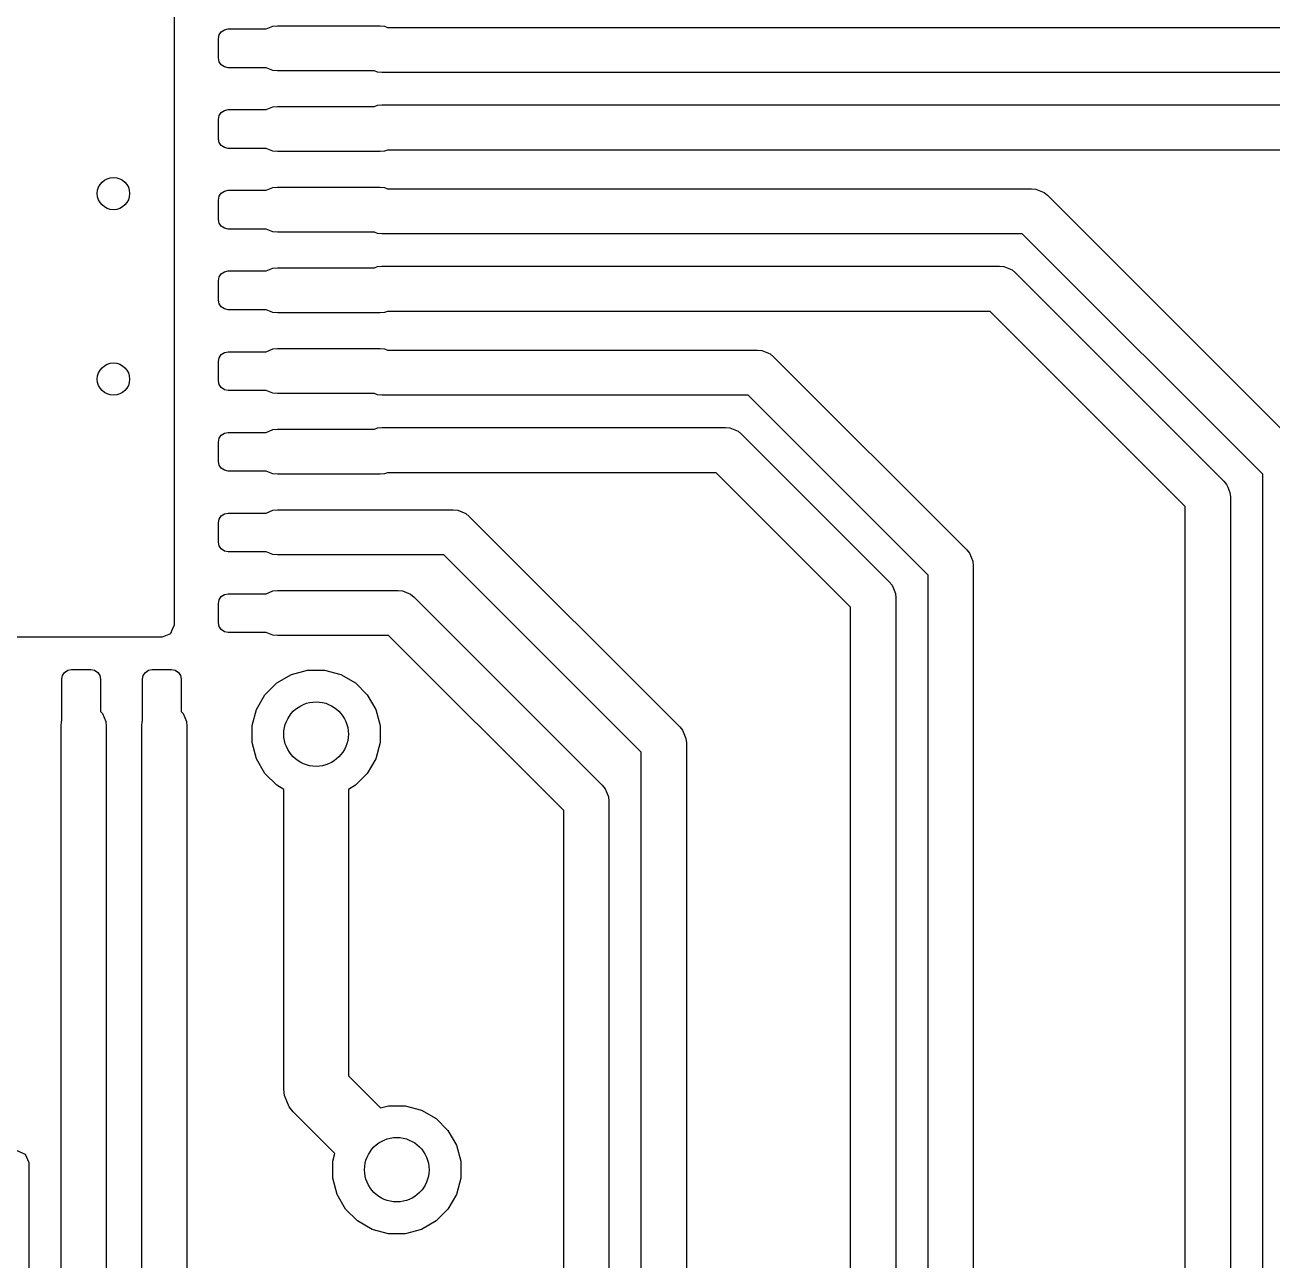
# Model space of a CAD drawing. Extents: x 2.36 to 5.14, y -5.39 to -2.61.
# Drawn here: x 3.7636 to 4.0678, y -4.3055 to -4.0041 of the extents above; entities that cross this region are included whole.
import ezdxf

# ---------------------------------------------------------------- set-up
doc = ezdxf.new("R2010")
doc.units = 0
doc.header["$MEASUREMENT"] = 0
doc.layers.add('BLACK', color=7, linetype='CONTINUOUS')

msp = doc.modelspace()

# ---------------------------------------------------------------- linework, layer by layer
at = {"layer": 'BLACK', "linetype": 'CONTINUOUS'}
for p, q in [((3.8, -3.84939), (3.8, -4.15061)), ((3.811, -4.00658), (3.81151, -4.00581)), ((3.81151, -4.00581), (3.81228, -4.0053)), ((3.81228, -4.0053), (3.81318, -4.00512)), ((3.81318, -4.00512), (3.82248, -4.00512)), ((3.82248, -4.00512), (3.82412, -4.00444)), ((3.82412, -4.00444), (3.8252, -4.00433)), ((3.8252, -4.00433), (3.8503, -4.00433)), ((3.8503, -4.00433), (3.85137, -4.00444)), ((3.85137, -4.00444), (3.85207, -4.00472)), ((3.85207, -4.00472), (4.1232, -4.00472)), ((3.81082, -4.00748), (3.811, -4.00658)), ((3.81082, -4.0122), (3.81082, -4.00748)), ((3.811, -4.01311), (3.81082, -4.0122)), ((3.81151, -4.01388), (3.811, -4.01311)), ((3.81228, -4.01439), (3.81151, -4.01388)), ((3.81318, -4.01457), (3.81228, -4.01439)), ((3.82248, -4.01457), (3.81318, -4.01457)), ((3.82412, -4.01525), (3.82248, -4.01457)), ((3.8252, -4.01535), (3.82412, -4.01525)), ((3.84892, -4.01535), (3.8252, -4.01535)), ((3.84961, -4.01564), (3.84892, -4.01535)), ((3.85069, -4.01575), (3.84961, -4.01564)), ((4.12092, -4.01575), (3.85069, -4.01575)), ((3.82248, -4.0248), (3.82412, -4.02412)), ((3.82412, -4.02412), (3.8252, -4.02402)), ((3.8252, -4.02402), (3.84892, -4.02402)), ((3.84892, -4.02402), (3.84961, -4.02373)), ((3.84961, -4.02373), (3.85069, -4.02362)), ((3.85069, -4.02362), (4.11537, -4.02362)), ((3.81082, -4.02717), (3.811, -4.02626)), ((3.81082, -4.03189), (3.81082, -4.02717)), ((3.811, -4.02626), (3.81151, -4.0255)), ((3.81151, -4.0255), (3.81228, -4.02498)), ((3.81228, -4.02498), (3.81318, -4.0248)), ((3.81318, -4.0248), (3.82248, -4.0248)), ((3.811, -4.03279), (3.81082, -4.03189)), ((3.81151, -4.03356), (3.811, -4.03279)), ((3.81228, -4.03407), (3.81151, -4.03356)), ((3.81318, -4.03425), (3.81228, -4.03407)), ((3.82248, -4.03425), (3.81318, -4.03425)), ((3.82412, -4.03493), (3.82248, -4.03425)), ((3.8252, -4.03504), (3.82412, -4.03493)), ((3.8503, -4.03504), (3.8252, -4.03504)), ((3.85137, -4.03493), (3.8503, -4.03504)), ((3.85207, -4.03465), (3.85137, -4.03493)), ((4.11309, -4.03465), (3.85207, -4.03465)), ((3.811, -4.04595), (3.81151, -4.04518)), ((3.81151, -4.04518), (3.81228, -4.04467)), ((3.81228, -4.04467), (3.81318, -4.04449)), ((3.81318, -4.04449), (3.82248, -4.04449)), ((3.82248, -4.04449), (3.82412, -4.04381)), ((3.82412, -4.04381), (3.8252, -4.0437)), ((3.8252, -4.0437), (3.8503, -4.0437)), ((3.8503, -4.0437), (3.85137, -4.04381)), ((3.85137, -4.04381), (3.85207, -4.04409)), ((3.85207, -4.04409), (4.00917, -4.04409)), ((4.00917, -4.04409), (4.01024, -4.0442)), ((4.01024, -4.0442), (4.01223, -4.04502)), ((4.01223, -4.04502), (4.01307, -4.04571)), ((4.01307, -4.04571), (4.07495, -4.10759)), ((3.81082, -4.04685), (3.811, -4.04595)), ((3.81082, -4.05157), (3.81082, -4.04685)), ((3.811, -4.05248), (3.81082, -4.05157)), ((3.81151, -4.05325), (3.811, -4.05248)), ((3.81228, -4.05376), (3.81151, -4.05325)), ((3.81318, -4.05394), (3.81228, -4.05376)), ((3.82248, -4.05394), (3.81318, -4.05394)), ((3.82412, -4.05462), (3.82248, -4.05394)), ((3.8252, -4.05472), (3.82412, -4.05462)), ((3.84892, -4.05472), (3.8252, -4.05472)), ((3.84961, -4.05501), (3.84892, -4.05472)), ((3.85069, -4.05512), (3.84961, -4.05501)), ((4.00689, -4.05512), (3.85069, -4.05512)), ((4.06554, -4.11377), (4.00689, -4.05512)), ((3.82248, -4.06417), (3.82412, -4.06349)), ((3.82412, -4.06349), (3.8252, -4.06339)), ((3.8252, -4.06339), (3.84892, -4.06339)), ((3.84892, -4.06339), (3.84961, -4.0631)), ((3.84961, -4.0631), (3.85069, -4.06299)), ((3.85069, -4.06299), (4.00134, -4.06299)), ((4.00134, -4.06299), (4.00242, -4.0631)), ((4.00242, -4.0631), (4.0044, -4.06392)), ((4.0044, -4.06392), (4.00524, -4.06461)), ((3.81082, -4.06654), (3.811, -4.06563)), ((3.81082, -4.07126), (3.81082, -4.06654)), ((3.811, -4.06563), (3.81151, -4.06487)), ((3.81151, -4.06487), (3.81228, -4.06435)), ((3.81228, -4.06435), (3.81318, -4.06417)), ((3.81318, -4.06417), (3.82248, -4.06417)), ((4.00524, -4.06461), (4.05605, -4.11542)), ((3.811, -4.07216), (3.81082, -4.07126)), ((3.81151, -4.07293), (3.811, -4.07216)), ((3.81228, -4.07344), (3.81151, -4.07293)), ((3.81318, -4.07362), (3.81228, -4.07344)), ((3.82248, -4.07362), (3.81318, -4.07362)), ((3.82412, -4.0743), (3.82248, -4.07362)), ((3.8252, -4.07441), (3.82412, -4.0743)), ((3.8503, -4.07441), (3.8252, -4.07441)), ((3.85137, -4.0743), (3.8503, -4.07441)), ((3.85207, -4.07402), (3.85137, -4.0743)), ((3.99906, -4.07402), (3.85207, -4.07402)), ((4.04664, -4.1216), (3.99906, -4.07402)), ((3.811, -4.08532), (3.81151, -4.08455)), ((3.81151, -4.08455), (3.81228, -4.08404)), ((3.81228, -4.08404), (3.81318, -4.08386)), ((3.81318, -4.08386), (3.82248, -4.08386)), ((3.82248, -4.08386), (3.82412, -4.08318)), ((3.82412, -4.08318), (3.8252, -4.08307)), ((3.8252, -4.08307), (3.8503, -4.08307)), ((3.8503, -4.08307), (3.85137, -4.08318)), ((3.85137, -4.08318), (3.85207, -4.08346)), ((3.85207, -4.08346), (3.94234, -4.08346)), ((3.94234, -4.08346), (3.94341, -4.08357)), ((3.94341, -4.08357), (3.9454, -4.08439)), ((3.9454, -4.08439), (3.94624, -4.08508)), ((3.94624, -4.08508), (3.99335, -4.13219)), ((3.81082, -4.08622), (3.811, -4.08532)), ((3.81082, -4.09094), (3.81082, -4.08622)), ((3.811, -4.09185), (3.81082, -4.09094)), ((3.81151, -4.09262), (3.811, -4.09185)), ((3.81228, -4.09313), (3.81151, -4.09262)), ((3.81318, -4.09331), (3.81228, -4.09313)), ((3.82248, -4.09331), (3.81318, -4.09331)), ((3.82412, -4.09399), (3.82248, -4.09331)), ((3.8252, -4.09409), (3.82412, -4.09399)), ((3.84892, -4.09409), (3.8252, -4.09409)), ((3.84961, -4.09438), (3.84892, -4.09409)), ((3.85069, -4.09449), (3.84961, -4.09438)), ((3.94006, -4.09449), (3.85069, -4.09449)), ((3.98394, -4.13837), (3.94006, -4.09449)), ((3.81228, -4.10372), (3.81318, -4.10354)), ((3.81318, -4.10354), (3.82248, -4.10354)), ((3.82248, -4.10354), (3.82412, -4.10286)), ((3.82412, -4.10286), (3.8252, -4.10276)), ((3.8252, -4.10276), (3.84892, -4.10276)), ((3.84892, -4.10276), (3.84961, -4.10247)), ((3.84961, -4.10247), (3.85069, -4.10236)), ((3.85069, -4.10236), (3.93451, -4.10236)), ((3.93451, -4.10236), (3.93559, -4.10247)), ((3.93559, -4.10247), (3.93757, -4.10329)), ((3.93757, -4.10329), (3.93841, -4.10398)), ((3.81082, -4.10591), (3.811, -4.105)), ((3.81082, -4.11063), (3.81082, -4.10591)), ((3.811, -4.105), (3.81151, -4.10424)), ((3.81151, -4.10424), (3.81228, -4.10372)), ((3.93841, -4.10398), (3.97445, -4.14002)), ((3.811, -4.11153), (3.81082, -4.11063)), ((3.81151, -4.1123), (3.811, -4.11153)), ((3.81228, -4.11281), (3.81151, -4.1123)), ((3.81318, -4.11299), (3.81228, -4.11281)), ((3.82248, -4.11299), (3.81318, -4.11299)), ((3.82412, -4.11367), (3.82248, -4.11299)), ((3.8252, -4.11378), (3.82412, -4.11367)), ((3.8503, -4.11378), (3.8252, -4.11378)), ((3.85137, -4.11367), (3.8503, -4.11378)), ((3.85207, -4.11339), (3.85137, -4.11367)), ((3.93223, -4.11339), (3.85207, -4.11339)), ((3.96504, -4.1462), (3.93223, -4.11339)), ((4.05605, -4.11542), (4.05673, -4.11625)), ((4.06554, -4.59969), (4.06554, -4.11377)), ((4.05673, -4.11625), (4.05673, -4.11625)), ((4.05673, -4.11625), (4.057, -4.1169)), ((4.057, -4.1169), (4.05756, -4.11824)), ((4.05756, -4.11824), (4.05756, -4.11824)), ((4.05756, -4.11824), (4.05766, -4.11931)), ((4.04664, -4.60751), (4.04664, -4.1216)), ((4.05766, -4.11931), (4.05766, -4.60523)), ((3.81082, -4.12559), (3.811, -4.12469)), ((3.811, -4.12469), (3.81151, -4.12392)), ((3.81151, -4.12392), (3.81228, -4.12341)), ((3.81228, -4.12341), (3.81318, -4.12323)), ((3.81318, -4.12323), (3.82248, -4.12323)), ((3.82248, -4.12323), (3.82412, -4.12255)), ((3.82412, -4.12255), (3.8252, -4.12244)), ((3.8252, -4.12244), (3.86811, -4.12244)), ((3.86811, -4.12244), (3.86919, -4.12255)), ((3.86919, -4.12255), (3.87117, -4.12337)), ((3.87117, -4.12337), (3.87201, -4.12406)), ((3.87201, -4.12406), (3.92335, -4.17539)), ((3.81082, -4.13031), (3.81082, -4.12559)), ((3.811, -4.13122), (3.81082, -4.13031)), ((3.81151, -4.13199), (3.811, -4.13122)), ((3.81228, -4.1325), (3.81151, -4.13199)), ((3.81318, -4.13268), (3.81228, -4.1325)), ((3.82248, -4.13268), (3.81318, -4.13268)), ((3.82412, -4.13336), (3.82248, -4.13268)), ((3.8252, -4.13346), (3.82412, -4.13336)), ((3.86583, -4.13346), (3.8252, -4.13346)), ((3.91394, -4.18157), (3.86583, -4.13346)), ((3.99335, -4.13219), (3.99403, -4.13302)), ((3.99403, -4.13302), (3.99403, -4.13302)), ((3.99403, -4.13302), (3.99485, -4.13501)), ((3.99485, -4.13501), (3.99496, -4.13609)), ((3.99496, -4.13609), (3.99496, -4.6538)), ((3.97445, -4.14002), (3.97513, -4.14085)), ((3.98394, -4.65609), (3.98394, -4.13837)), ((3.81151, -4.14361), (3.81228, -4.14309)), ((3.81228, -4.14309), (3.81318, -4.14291)), ((3.81318, -4.14291), (3.82248, -4.14291)), ((3.82248, -4.14291), (3.82412, -4.14223)), ((3.82412, -4.14223), (3.8252, -4.14213)), ((3.8252, -4.14213), (3.85464, -4.14213)), ((3.85464, -4.14213), (3.85571, -4.14223)), ((3.85571, -4.14223), (3.8577, -4.14305)), ((3.8577, -4.14305), (3.85854, -4.14374)), ((3.97513, -4.14085), (3.97596, -4.14284)), ((3.97596, -4.14284), (3.97606, -4.14391)), ((3.81082, -4.14528), (3.811, -4.14437)), ((3.81082, -4.15), (3.81082, -4.14528)), ((3.811, -4.14437), (3.81151, -4.14361)), ((3.85854, -4.14374), (3.90445, -4.18965)), ((3.97606, -4.14391), (3.97606, -4.66163)), ((3.96504, -4.66391), (3.96504, -4.1462)), ((3.79958, -4.15163), (3.79916, -4.15266)), ((3.8, -4.15061), (3.79958, -4.15163)), ((3.811, -4.1509), (3.81082, -4.15)), ((3.81151, -4.15167), (3.811, -4.1509)), ((3.81228, -4.15218), (3.81151, -4.15167)), ((3.81318, -4.15236), (3.81228, -4.15218)), ((3.77364, -4.15354), (3.76138, -4.15354)), ((3.77392, -4.15353), (3.77364, -4.15354)), ((3.77398, -4.15352), (3.77392, -4.15353)), ((3.78073, -4.15352), (3.77398, -4.15352)), ((3.77398, -4.15352), (3.77398, -4.15352)), ((3.78078, -4.15353), (3.78073, -4.15352)), ((3.78073, -4.15352), (3.78073, -4.15352)), ((3.78107, -4.15354), (3.78078, -4.15353)), ((3.79332, -4.15354), (3.78107, -4.15354)), ((3.79334, -4.15354), (3.79332, -4.15354)), ((3.79357, -4.15354), (3.79334, -4.15354)), ((3.79334, -4.15354), (3.79334, -4.15354)), ((3.79367, -4.15352), (3.79357, -4.15354)), ((3.79709, -4.15352), (3.79367, -4.15352)), ((3.7971, -4.15352), (3.79709, -4.15352)), ((3.79915, -4.15267), (3.7971, -4.15352)), ((3.79916, -4.15266), (3.79915, -4.15266)), ((3.79915, -4.15266), (3.79915, -4.15267)), ((3.82248, -4.15236), (3.81318, -4.15236)), ((3.82412, -4.15304), (3.82248, -4.15236)), ((3.8252, -4.15315), (3.82412, -4.15304)), ((3.85235, -4.15315), (3.8252, -4.15315)), ((3.89504, -4.19583), (3.85235, -4.15315)), ((3.77263, -4.16378), (3.77281, -4.16288)), ((3.77263, -4.17392), (3.77263, -4.16378)), ((3.77281, -4.16288), (3.77332, -4.16211)), ((3.77332, -4.16211), (3.77409, -4.1616)), ((3.77409, -4.1616), (3.77499, -4.16142)), ((3.77499, -4.16142), (3.77972, -4.16142)), ((3.77972, -4.16142), (3.78062, -4.1616)), ((3.78062, -4.1616), (3.78139, -4.16211)), ((3.78139, -4.16211), (3.7819, -4.16288)), ((3.7819, -4.16288), (3.78208, -4.16378)), ((3.78208, -4.16378), (3.78208, -4.17168)), ((3.79231, -4.16378), (3.79249, -4.16288)), ((3.79231, -4.17392), (3.79231, -4.16378)), ((3.79249, -4.16288), (3.79301, -4.16211)), ((3.79301, -4.16211), (3.79377, -4.1616)), ((3.79377, -4.1616), (3.79468, -4.16142)), ((3.79468, -4.16142), (3.7994, -4.16142)), ((3.7994, -4.16142), (3.80031, -4.1616)), ((3.80031, -4.1616), (3.80107, -4.16211)), ((3.80107, -4.16211), (3.80158, -4.16288)), ((3.80158, -4.16288), (3.80176, -4.16378)), ((3.80176, -4.16378), (3.80176, -4.17168)), ((3.82506, -4.16467), (3.82862, -4.16262)), ((3.82862, -4.16262), (3.83259, -4.16155)), ((3.83259, -4.16155), (3.8367, -4.16155)), ((3.8367, -4.16155), (3.84067, -4.16262)), ((3.84067, -4.16262), (3.84423, -4.16467)), ((3.82215, -4.16758), (3.82506, -4.16467)), ((3.84423, -4.16467), (3.84714, -4.16758)), ((3.8201, -4.17114), (3.82215, -4.16758)), ((3.84714, -4.16758), (3.84919, -4.17114)), ((3.78208, -4.17168), (3.78254, -4.17213)), ((3.78254, -4.17213), (3.78336, -4.17412)), ((3.80176, -4.17168), (3.80222, -4.17213)), ((3.80222, -4.17213), (3.80304, -4.17412)), ((3.81903, -4.17511), (3.8201, -4.17114)), ((3.84919, -4.17114), (3.85026, -4.17511)), ((3.77244, -4.1752), (3.77255, -4.17412)), ((3.77244, -4.71132), (3.77244, -4.1752)), ((3.77255, -4.17412), (3.77263, -4.17392)), ((3.78336, -4.17412), (3.78346, -4.1752)), ((3.78346, -4.1752), (3.78346, -4.70903)), ((3.79213, -4.1752), (3.79223, -4.17412)), ((3.79213, -4.70428), (3.79213, -4.1752)), ((3.79223, -4.17412), (3.79231, -4.17392)), ((3.80304, -4.17412), (3.80315, -4.1752)), ((3.80315, -4.1752), (3.80315, -4.70199)), ((3.81903, -4.17922), (3.81903, -4.17511)), ((3.85026, -4.17511), (3.85026, -4.17922)), ((3.92335, -4.17539), (3.92403, -4.17623)), ((3.92403, -4.17623), (3.92485, -4.17822)), ((3.8201, -4.18319), (3.81903, -4.17922)), ((3.85026, -4.17922), (3.84919, -4.18319)), ((3.92485, -4.17822), (3.92496, -4.17929)), ((3.92496, -4.17929), (3.92496, -4.7038)), ((3.91394, -4.70609), (3.91394, -4.18157)), ((3.82215, -4.18675), (3.8201, -4.18319)), ((3.84919, -4.18319), (3.84714, -4.18675)), ((3.82506, -4.18966), (3.82215, -4.18675)), ((3.84714, -4.18675), (3.84423, -4.18966)), ((3.82677, -4.19065), (3.82506, -4.18966)), ((3.82677, -4.26378), (3.82677, -4.19065)), ((3.84423, -4.18966), (3.84252, -4.19065)), ((3.84252, -4.19065), (3.84252, -4.26052)), ((3.90445, -4.18965), (3.90513, -4.19049)), ((3.90513, -4.19049), (3.90596, -4.19248)), ((3.90596, -4.19248), (3.90606, -4.19355)), ((3.90606, -4.19355), (3.90606, -4.71163)), ((3.89504, -4.71391), (3.89504, -4.19583)), ((3.84252, -4.26052), (3.85036, -4.26836)), ((3.82692, -4.26532), (3.82677, -4.26378)), ((3.8281, -4.26815), (3.82692, -4.26532)), ((3.82908, -4.26935), (3.8281, -4.26815)), ((3.83923, -4.2795), (3.82908, -4.26935)), ((3.85036, -4.26836), (3.85228, -4.26785)), ((3.85228, -4.26785), (3.85639, -4.26785)), ((3.85639, -4.26785), (3.86036, -4.26892)), ((3.86036, -4.26892), (3.86392, -4.27097)), ((3.86392, -4.27097), (3.86682, -4.27388)), ((3.86682, -4.27388), (3.86888, -4.27744)), ((3.76163, -4.27877), (3.76369, -4.27963)), ((3.76369, -4.27963), (3.76455, -4.28169)), ((3.83872, -4.28141), (3.83923, -4.2795)), ((3.86888, -4.27744), (3.86994, -4.28141)), ((3.76455, -4.28169), (3.76455, -4.71308)), ((3.83872, -4.28552), (3.83872, -4.28141)), ((3.86994, -4.28141), (3.86994, -4.28552)), ((3.83978, -4.28949), (3.83872, -4.28552)), ((3.86994, -4.28552), (3.86888, -4.28949)), ((3.84184, -4.29305), (3.83978, -4.28949)), ((3.86888, -4.28949), (3.86682, -4.29305)), ((3.84474, -4.29596), (3.84184, -4.29305)), ((3.86682, -4.29305), (3.86392, -4.29596)), ((3.8483, -4.29801), (3.84474, -4.29596)), ((3.85228, -4.29908), (3.8483, -4.29801)), ((3.86036, -4.29801), (3.85639, -4.29908)), ((3.86392, -4.29596), (3.86036, -4.29801)), ((3.85639, -4.29908), (3.85228, -4.29908))]:
    msp.add_line(p, q, dxfattribs=at)
at = {"layer": 'BLACK'}
for centre, radius in [((3.78523, -4.04528), 0.00394), ((3.78523, -4.09055), 0.00394), ((3.83465, -4.17717), 0.00787), ((3.85433, -4.28346), 0.00787)]:
    msp.add_circle(centre, radius, dxfattribs=at)

doc.saveas('drawing.dxf')
